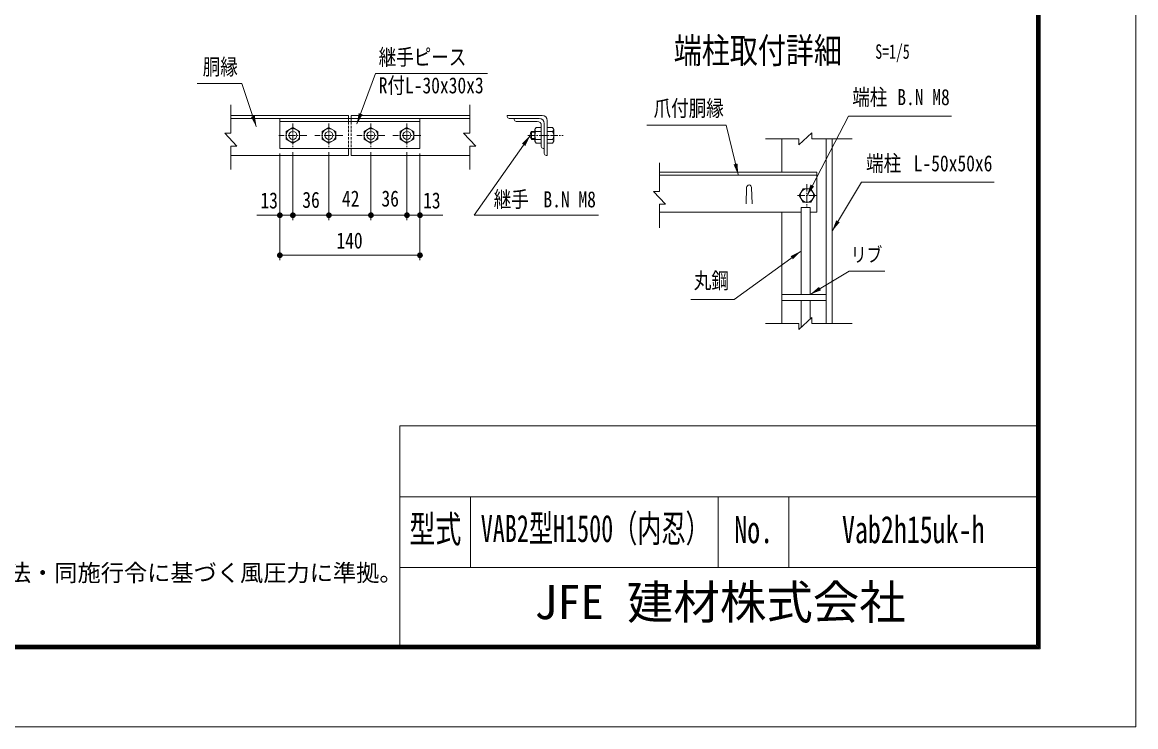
# Model space of a CAD drawing. Units: millimetres, scale not verified, with parts at other scales. Extents: x -4455 to 4455, y -3150 to 3150.
# Drawn here: x 1117 to 4455, y -3150 to -1039 of the extents above; entities that cross this region are included whole.
import ezdxf
from ezdxf.enums import TextEntityAlignment as Align

# ---------------------------------------------------------------- set-up
doc = ezdxf.new("R2010")
doc.units = ezdxf.units.MM
doc.header["$LTSCALE"] = 30
doc.linetypes.add('USER2', pattern=[1.125, 0.75, -0.125, 0.125, -0.125])
doc.linetypes.add('USER3', pattern=[0.375, 0.25, -0.125])
for name, color, linetype, lineweight in [('0-0_D-STR-TXT', 3, 'Continuous', 13), ('0-1_D-STR2', 2, 'Continuous', 13), ('0-2_D-STR-DIM', 4, 'Continuous', 13), ('0-3_D-BMK', 2, 'USER2', 13), ('0-4_D-STR1', 1, 'Continuous', 18), ('0-5_D-STR3', 3, 'Continuous', 13), ('0-E_SUNPOU', 1, 'Continuous', 18), ('0-F_7詳細', 3, 'Continuous', 18), ('1-2_D-TTL', 7, 'Continuous', 9)]:
    doc.layers.add(name, color=color, linetype=linetype, lineweight=lineweight)
doc.layers.add('0-8_D-TTL-TXT', color=7, linetype='Continuous')
doc.styles.add('ＭＳ ゴシック', font='')
doc.styles.get('ＭＳ ゴシック').set_extended_font_data('MS Gothic')

# ---------------------------------------------------------------- blocks, each defined once
blk = doc.blocks.new('M1')
at = {"layer": '0-E_SUNPOU'}
blk.add_line((-7.5, 0), (-57.86, 0), dxfattribs=at)
for points in [[(0, 0), (-7.5, 0), (-7.44, 0.94)], [(0, 0), (-7.44, -0.94), (-7.5, 0)], [(0, 0), (-7.44, 0.94), (-7.26, 1.87)], [(0, 0), (-7.26, -1.87), (-7.44, -0.94)], [(0, 0), (-7.26, 1.87), (-6.97, 2.76)], [(0, 0), (-6.97, -2.76), (-7.26, -1.87)], [(0, 0), (-6.97, 2.76), (-6.57, 3.61)], [(0, 0), (-6.57, -3.61), (-6.97, -2.76)], [(0, 0), (-6.57, 3.61), (-6.07, 4.41)], [(0, 0), (-6.07, -4.41), (-6.57, -3.61)], [(0, 0), (-6.07, 4.41), (-5.47, 5.13)], [(0, 0), (-5.47, -5.13), (-6.07, -4.41)], [(0, 0), (-5.47, 5.13), (-4.78, 5.78)], [(0, 0), (-4.78, -5.78), (-5.47, -5.13)], [(0, 0), (-4.78, 5.78), (-4.02, 6.33)], [(0, 0), (-4.02, -6.33), (-4.78, -5.78)], [(0, 0), (-4.02, 6.33), (-3.19, 6.79)], [(0, 0), (-3.19, -6.79), (-4.02, -6.33)], [(0, 0), (-3.19, 6.79), (-2.32, 7.13)], [(0, 0), (-2.32, -7.13), (-3.19, -6.79)], [(0, 0), (-2.32, 7.13), (-1.41, 7.37)], [(0, 0), (-1.41, -7.37), (-2.32, -7.13)], [(0, 0), (-1.41, 7.37), (-0.47, 7.49)], [(0, 0), (-0.47, -7.49), (-1.41, -7.37)], [(0, 0), (-0.47, 7.49), (0.47, 7.49)], [(0, 0), (0.47, -7.49), (-0.47, -7.49)], [(0, 0), (0.47, 7.49), (1.41, 7.37)], [(0, 0), (1.41, 7.37), (2.32, 7.13)], [(0, 0), (2.32, 7.13), (3.19, 6.79)], [(0, 0), (3.19, 6.79), (4.02, 6.33)], [(0, 0), (4.02, 6.33), (4.78, 5.78)], [(0, 0), (4.78, 5.78), (5.47, 5.13)], [(0, 0), (5.47, 5.13), (6.07, 4.41)], [(0, 0), (6.07, 4.41), (6.57, 3.61)], [(0, 0), (6.57, 3.61), (6.97, 2.76)], [(0, 0), (6.97, 2.76), (7.26, 1.87)], [(0, 0), (7.26, 1.87), (7.44, 0.94)], [(0, 0), (7.44, 0.94), (7.5, 0)], [(0, 0), (1.41, -7.37), (0.47, -7.49)], [(0, 0), (2.32, -7.13), (1.41, -7.37)], [(0, 0), (3.19, -6.79), (2.32, -7.13)], [(0, 0), (4.02, -6.33), (3.19, -6.79)], [(0, 0), (4.78, -5.78), (4.02, -6.33)], [(0, 0), (5.47, -5.13), (4.78, -5.78)], [(0, 0), (6.07, -4.41), (5.47, -5.13)], [(0, 0), (6.57, -3.61), (6.07, -4.41)], [(0, 0), (6.97, -2.76), (6.57, -3.61)], [(0, 0), (7.26, -1.87), (6.97, -2.76)], [(0, 0), (7.44, -0.94), (7.26, -1.87)], [(0, 0), (7.5, 0), (7.44, -0.94)]]:
    blk.add_solid(points, dxfattribs=at)

msp = doc.modelspace()

# ---------------------------------------------------------------- linework, layer by layer
at = {"layer": '0-0_D-STR-TXT'}
msp.add_lwpolyline([(2511.41, -1192.99), (2176.46, -1192.99), (2120.36, -1343.54)], dxfattribs=at)
at = {"layer": '0-0_D-STR-TXT', "color": 7, "lineweight": 9}
for points in [[(1641.8, -1222.31), (1775.17, -1222.31), (1818.89, -1351.46)], [(3903.08, -1320.47), (3594.06, -1320.47), (3470.52, -1556.7)], [(2989.62, -1347.76), (3226.84, -1347.76), (3262.95, -1494.99)], [(2844.65, -1616.73), (2471.87, -1616.73), (2638.76, -1379.88)], [(4030.95, -1518.47), (3632.42, -1518.47), (3545.64, -1663.36)], [(3120.94, -1869.76), (3250.95, -1869.76), (3449.91, -1725.85)], [(3702.75, -1784.6), (3596.19, -1784.6), (3480.74, -1853.53)]]:
    msp.add_lwpolyline(points, dxfattribs=at)
at = {"layer": '0-0_D-STR-TXT', "color": 7}
for points in [[(1819.63, -1353.63), (1802.89, -1322.88), (1814.24, -1319.03)], [(2640.08, -1378), (2625.11, -1409.65), (2615.31, -1402.75)], [(3263.49, -1497.23), (3249.46, -1465.14), (3261.1, -1462.29)], [(3469.45, -1558.73), (3480.13, -1525.39), (3490.75, -1530.94)], [(3544.45, -1665.34), (3557.04, -1632.66), (3567.32, -1638.82)], [(3451.77, -1724.5), (3427.33, -1749.57), (3420.3, -1739.86)], [(3478.77, -1854.71), (3505.32, -1831.88), (3511.46, -1842.17)]]:
    msp.add_solid(points, dxfattribs=at)
at = {"layer": '0-0_D-STR-TXT'}
msp.add_solid([(2119.56, -1345.7), (2125.99, -1311.28), (2137.22, -1315.46)], dxfattribs=at)
at = {"layer": '0-1_D-STR2', "color": 7, "lineweight": 9}
for p, q in [((3451.77, -1854.71), (3451.77, -1594.29)), ((3478.77, -1854.71), (3478.77, -1594.29)), ((3451.77, -1953.92), (3451.77, -1872.71)), ((3478.77, -1928.85), (3478.77, -1872.71))]:
    msp.add_line(p, q, dxfattribs=at)
at = {"layer": '0-2_D-STR-DIM'}
for p, q in [((1742.09, -1371.66), (1742.09, -1286.08)), ((2458.36, -1371.66), (2458.36, -1286.08)), ((2440.36, -1371.66), (2476.36, -1410.43)), ((2458.36, -1371.66), (2440.36, -1371.66)), ((3445.13, -1388.59), (3344.68, -1388.59)), ((3445.13, -1406.59), (3483.9, -1370.59)), ((3445.13, -1388.59), (3445.13, -1406.59)), ((3483.9, -1388.59), (3483.9, -1370.59)), ((3483.9, -1388.59), (3604.95, -1388.59)), ((1742.09, -1410.43), (1742.09, -1480.62)), ((1742.09, -1410.43), (1760.09, -1410.43)), ((2458.36, -1410.43), (2458.36, -1480.62)), ((2458.36, -1410.43), (2476.36, -1410.43)), ((3027.54, -1545.79), (3027.54, -1460.21)), ((3009.54, -1545.79), (3045.54, -1584.56)), ((3027.54, -1545.79), (3009.54, -1545.79)), ((3027.54, -1584.56), (3027.54, -1654.75)), ((3027.54, -1584.56), (3045.54, -1584.56)), ((3445.13, -1960.08), (3483.9, -1924.08)), ((3483.9, -1942.08), (3483.9, -1924.08)), ((3445.13, -1942.08), (3344.68, -1942.08)), ((3445.13, -1942.08), (3445.13, -1960.08)), ((3483.9, -1942.08), (3604.95, -1942.08))]:
    msp.add_line(p, q, dxfattribs=at)
at = {"layer": '0-2_D-STR-DIM', "color": 1, "lineweight": 18}
for p, q in [((1889.42, -1432), (1889.42, -1752.31)), ((1889.42, -1432), (1889.42, -1632.31)), ((1928.42, -1428.81), (1928.42, -1632.31)), ((1928.42, -1428.81), (1928.42, -1632.31)), ((2036.42, -1428.81), (2036.42, -1632.31)), ((2036.42, -1428.81), (2036.42, -1632.31)), ((2162.42, -1428.81), (2162.42, -1632.31)), ((2162.42, -1428.81), (2162.42, -1632.31)), ((2270.42, -1428.81), (2270.42, -1632.31)), ((2270.42, -1428.81), (2270.42, -1632.31)), ((2309.42, -1432), (2309.42, -1752.31)), ((2309.42, -1432), (2309.42, -1632.31)), ((1854.92, -1617.31), (1820.42, -1617.31)), ((1928.42, -1617.31), (1889.42, -1617.31)), ((2001.92, -1617.31), (1962.92, -1617.31)), ((1962.92, -1617.31), (1997.42, -1617.31)), ((2070.92, -1617.31), (2127.92, -1617.31)), ((2196.92, -1617.31), (2235.92, -1617.31)), ((2235.92, -1617.31), (2201.42, -1617.31)), ((2270.42, -1617.31), (2309.42, -1617.31)), ((2343.92, -1617.31), (2378.42, -1617.31)), ((1923.92, -1737.31), (2274.92, -1737.31))]:
    msp.add_line(p, q, dxfattribs=at)
at = {"layer": '0-2_D-STR-DIM'}
msp.add_lwpolyline([(1742.09, -1371.66), (1724.09, -1371.66), (1760.09, -1410.43)], dxfattribs=at)
at = {"layer": '0-3_D-BMK'}
for p, q in [((1928.42, -1342.06), (1928.42, -1413.81)), ((2036.42, -1342.06), (2036.42, -1413.81)), ((2162.42, -1342.06), (2162.42, -1413.81)), ((2270.42, -1342.06), (2270.42, -1413.81)), ((1970.12, -1378), (1886.52, -1378)), ((2078.12, -1378), (1994.52, -1378)), ((2204.12, -1378), (2120.52, -1378)), ((2312.12, -1378), (2228.52, -1378)), ((2632.9, -1378), (2738.95, -1378)), ((3469.45, -1524.04), (3469.45, -1593.43)), ((3440.89, -1558.23), (3498.01, -1558.23))]:
    msp.add_line(p, q, dxfattribs=at)
at = {"layer": '0-4_D-STR1'}
for p, q in [((2095.22, -1318), (1742.09, -1318)), ((2458.36, -1327), (1742.09, -1327)), ((2458.36, -1318), (2103.62, -1318)), ((2676.16, -1318), (2571.16, -1318)), ((2571.16, -1318), (2571.16, -1321)), ((2667.16, -1327), (2577.16, -1327)), ((2691.16, -1438), (2691.16, -1333)), ((2682.16, -1432), (2682.16, -1342)), ((3394.45, -1488.23), (3394.45, -1388.59)), ((3526.45, -1942.08), (3526.45, -1388.59)), ((3544.45, -1942.08), (3544.45, -1388.59)), ((2095.22, -1438), (1742.09, -1438)), ((2458.36, -1438), (2103.62, -1438)), ((2691.16, -1438), (2688.16, -1438)), ((3027.54, -1488.23), (3499.45, -1488.23)), ((3027.54, -1497.23), (3499.45, -1497.23)), ((3027.54, -1608.23), (3451.77, -1608.23)), ((3394.45, -1942.08), (3394.45, -1608.23))]:
    msp.add_line(p, q, dxfattribs=at)
at = {"layer": '0-4_D-STR1', "linetype": 'USER3'}
for p, q in [((2095.22, -1327), (2095.22, -1417)), ((2103.62, -1327), (2103.62, -1417))]:
    msp.add_line(p, q, dxfattribs=at)
at = {"layer": '0-4_D-STR1'}
for centre, radius, start, end in [((2577.16, -1321), 6, 180, 270), ((2676.16, -1333), 15, 0, 90), ((2688.16, -1432), 6, 180, 270)]:
    msp.add_arc(centre, radius, start, end, dxfattribs=at)
at = {"layer": '0-5_D-STR3'}
for p, q in [((1889.42, -1327), (1889.42, -1417)), ((2309.42, -1327), (2309.42, -1417)), ((2592.16, -1327), (2592.16, -1330)), ((2309.42, -1336), (1889.42, -1336)), ((2598.16, -1336), (2661.16, -1336)), ((2643.3, -1390), (2643.3, -1366)), ((2653.96, -1366), (2643.3, -1366)), ((2653.96, -1395.76), (2653.96, -1360.24)), ((2656.02, -1366), (2673.16, -1366)), ((2673.16, -1348), (2673.16, -1411)), ((2673.16, -1401.52), (2673.16, -1354.48)), ((2706.96, -1354.48), (2691.16, -1354.48)), ((2691.16, -1354.48), (2691.16, -1401.52)), ((2706.96, -1366), (2691.16, -1366)), ((2710.36, -1360.36), (2706.96, -1354.48)), ((2653.96, -1390), (2643.3, -1390)), ((2653.96, -1395.76), (2657.28, -1401.52)), ((2656.02, -1390), (2673.16, -1390)), ((2657.28, -1401.52), (2673.16, -1401.52)), ((2706.96, -1390), (2691.16, -1390)), ((2706.96, -1401.52), (2691.16, -1401.52)), ((2309.42, -1417), (1889.42, -1417)), ((2682.16, -1417), (2679.16, -1417)), ((3526.45, -1854.71), (3394.45, -1854.71)), ((3526.45, -1872.71), (3394.45, -1872.71))]:
    msp.add_line(p, q, dxfattribs=at)
at = {"layer": '0-5_D-STR3', "color": 1}
for p, q in [((2653.96, -1368.4), (2642.09, -1368.4)), ((2653.96, -1387.6), (2642.09, -1387.6))]:
    msp.add_line(p, q, dxfattribs=at)
at = {"layer": '0-5_D-STR3'}
for points in [[(1928.42, -1354.48), (1908.05, -1366.24), (1908.05, -1389.76), (1928.42, -1401.52), (1948.79, -1389.76), (1948.79, -1366.24)], [(2036.42, -1354.48), (2016.05, -1366.24), (2016.05, -1389.76), (2036.42, -1401.52), (2056.79, -1389.76), (2056.79, -1366.24)], [(2162.42, -1354.48), (2142.05, -1366.24), (2142.05, -1389.76), (2162.42, -1401.52), (2182.79, -1389.76), (2182.79, -1366.24)], [(2270.42, -1354.48), (2250.05, -1366.24), (2250.05, -1389.76), (2270.42, -1401.52), (2290.79, -1389.76), (2290.79, -1366.24)], [(3492.97, -1558.23), (3481.21, -1537.86), (3457.69, -1537.86), (3445.93, -1558.23), (3457.69, -1578.6), (3481.21, -1578.6)]]:
    msp.add_lwpolyline(points, close=True, dxfattribs=at)
for points in [[(2653.96, -1360.24), (2657.28, -1354.48), (2673.16, -1354.48)], [(2710.36, -1360.36), (2710.36, -1395.64), (2706.96, -1401.52)]]:
    msp.add_lwpolyline(points, dxfattribs=at)
for centre, radius in [((1928.42, -1378), 20.4), ((1928.42, -1378), 12), ((2036.42, -1378), 20.4), ((2036.42, -1378), 12), ((2162.42, -1378), 20.4), ((2162.42, -1378), 12), ((2270.42, -1378), 20.4), ((2270.42, -1378), 12), ((3469.45, -1558.23), 20.4)]:
    msp.add_circle(centre, radius, dxfattribs=at)
for centre, radius, start, end in [((2598.16, -1330), 6, 180, 270), ((2664.08, -1378), 24, 150, 210), ((2663.05, -1360.24), 9.09, 180, 219.3382), ((2689.96, -1378), 36, 160.52878, 199.47122), ((2661.16, -1348), 12, 0, 90), ((2704.48, -1360.67), 5.88, 294.94299, 2.968), ((2687.45, -1378), 22.91, 328.40741, 31.59259), ((2663.05, -1395.76), 9.09, 140.6618, 180), ((2704.48, -1395.34), 5.88, 357.032, 65.05701), ((2679.16, -1411), 6, 180, 270)]:
    msp.add_arc(centre, radius, start, end, dxfattribs=at)
at = {"layer": '0-F_7詳細', "color": 7, "lineweight": 9}
for p, q in [((2095.22, -1327), (2095.22, -1318)), ((2103.62, -1327), (2103.62, -1318)), ((2592.16, -1327), (2667.16, -1327)), ((2682.16, -1342), (2682.16, -1417)), ((2095.22, -1438), (2095.22, -1417)), ((2103.62, -1438), (2103.62, -1417)), ((3499.45, -1488.23), (3394.45, -1488.23)), ((3416.95, -1488.23), (3417.25, -1488.23)), ((3499.45, -1608.23), (3499.45, -1488.23)), ((3286.85, -1583.05), (3288.65, -1533.85)), ((3304.85, -1583.05), (3303.05, -1533.85)), ((3451.77, -1594.29), (3478.77, -1594.29)), ((3478.77, -1608.23), (3499.45, -1608.23))]:
    msp.add_line(p, q, dxfattribs=at)
for centre, radius, end in [((2667.16, -1342), 15, 90), ((2667.16, -1342), 15, 90), ((3295.85, -1533.85), 7.2, 180)]:
    msp.add_arc(centre, radius, 0, end, dxfattribs=at)
at = {"layer": '1-2_D-TTL'}
for p, q in [((2248.64, -2248.64), (2248.64, -2906.26)), ((2248.64, -2248.64), (4157.86, -2248.64)), ((2248.64, -2460.77), (4157.86, -2460.77)), ((2460.77, -2460.77), (2460.77, -2672.91)), ((3203.25, -2460.77), (3203.25, -2672.91)), ((3415.38, -2460.77), (3415.38, -2672.91)), ((2248.64, -2672.91), (4157.86, -2672.91))]:
    msp.add_line(p, q, dxfattribs=at)
at = {"layer": '1-2_D-TTL', "color": 2, "lineweight": 18}
msp.add_lwpolyline([(-4454.85, 3150.21), (4454.85, 3150.21), (4454.85, -3150.21), (-4454.85, -3150.21)], close=True, dxfattribs=at)
at = {"layer": '1-2_D-TTL'}
for points in [[(-4168.47, 2916.87), (4168.47, 2916.87), (4168.47, -2916.87), (-4168.47, -2916.87)], [(-4165.81, 2914.21), (4165.81, 2914.21), (4165.81, -2914.21), (-4165.81, -2914.21)], [(-4163.16, 2911.56), (4163.16, 2911.56), (4163.16, -2911.56), (-4163.16, -2911.56)], [(-4160.51, 2908.91), (4160.51, 2908.91), (4160.51, -2908.91), (-4160.51, -2908.91)], [(-4157.86, 2906.26), (4157.86, 2906.26), (4157.86, -2906.26), (-4157.86, -2906.26)]]:
    msp.add_lwpolyline(points, close=True, dxfattribs=at)

# ---------------------------------------------------------------- block references
at = {"layer": '0-2_D-STR-DIM', "xscale": 1.15, "yscale": 1.15}
for p in [(1889.42, -1617.31), (2036.42, -1617.31), (2162.42, -1617.31), (2270.42, -1617.31), (2270.42, -1617.31), (2309.42, -1737.31)]:
    msp.add_blockref('M1', p, dxfattribs=at)
at = {"layer": '0-2_D-STR-DIM', "xscale": 1.15, "yscale": 1.15, "rotation": 180}
for p in [(1928.42, -1617.31), (1928.42, -1617.31), (2036.42, -1617.31), (2162.42, -1617.31), (2309.42, -1617.31), (1889.42, -1737.31)]:
    msp.add_blockref('M1', p, dxfattribs=at)

# ---------------------------------------------------------------- texts
at = {"layer": '0-0_D-STR-TXT', "style": 'ＭＳ ゴシック', "width": 0.8}
for s, height, p in [('継手ピース', 48.17, (2185.62, -1181.93)), ('胴縁', 48.17, (1658.3, -1211.03)), ('R付L-30x30x3', 48.17, (2185.62, -1266.57)), ('端柱', 48.17, (3605.32, -1301.89)), ('爪付胴縁', 48.17, (3009.73, -1335.12)), ('B.N M8', 48.17, (3740.13, -1301.89)), ('端柱', 48.17, (3646.51, -1500.24)), ('L-50x50x6', 48.17, (3789.32, -1500.24)), ('継手', 48.17, (2530.27, -1608.23)), ('B.N M8', 48.17, (2679.47, -1608.23)), ('リブ', 43.33, (3600.82, -1770.33)), ('丸鋼', 48.17, (3130.3, -1851.77))]:
    msp.add_text(s, height=height, dxfattribs=at).set_placement(p, align=Align.BOTTOM_LEFT)
at = {"layer": '0-2_D-STR-DIM', "color": 3, "style": 'ＭＳ ゴシック', "width": 0.8}
for s, p in [('13', (1831.1, -1611.48)), ('36', (1956.68, -1609.6)), ('42', (2075.59, -1605.84)), ('36', (2193.9, -1605.84)), ('13', (2318.73, -1611.48)), ('140', (2058.9, -1731.57))]:
    msp.add_text(s, height=48.17, dxfattribs=at).set_placement(p, align=Align.BOTTOM_LEFT)
at = {"layer": '0-8_D-TTL-TXT', "style": 'ＭＳ ゴシック'}
for s, height, width, p in [('端柱取付詳細', 76.98, 0.8, (3070.08, -1185.22)), ('VAB2型H1500（内忍）', 81.6, 0.65, (2491.56, -2621.31)), ('型式', 81.6, 0.7, (2277.52, -2623.25)), ('No.', 81.6, 0.7, (3251.43, -2624.54)), ('Vab2h15uk-h', 81.6, 0.7, (3574.36, -2624.54))]:
    msp.add_text(s, height=height, dxfattribs=dict(at, width=width)).set_placement(p, align=Align.BOTTOM_LEFT)
at = {"layer": '0-8_D-TTL-TXT', "color": 3, "style": 'ＭＳ ゴシック', "width": 0.7}
msp.add_text('S=1/5', height=43.33, dxfattribs=at).set_placement((3674.18, -1161.5), align=Align.BOTTOM_LEFT)
at = {"layer": '0-8_D-TTL-TXT', "style": 'ＭＳ ゴシック'}
for s, height, p in [('（設計条件）風荷重：昭和57年改正 建築基準法・同施行令に基づく風圧力に準拠。', 51.03, (-352.62, -2729.76)), ('JFE 建材株式会社', 102.1, (2651.91, -2858.48))]:
    msp.add_text(s, height=height, dxfattribs=at).set_placement(p, align=Align.BOTTOM_LEFT)

doc.saveas('drawing.dxf')
